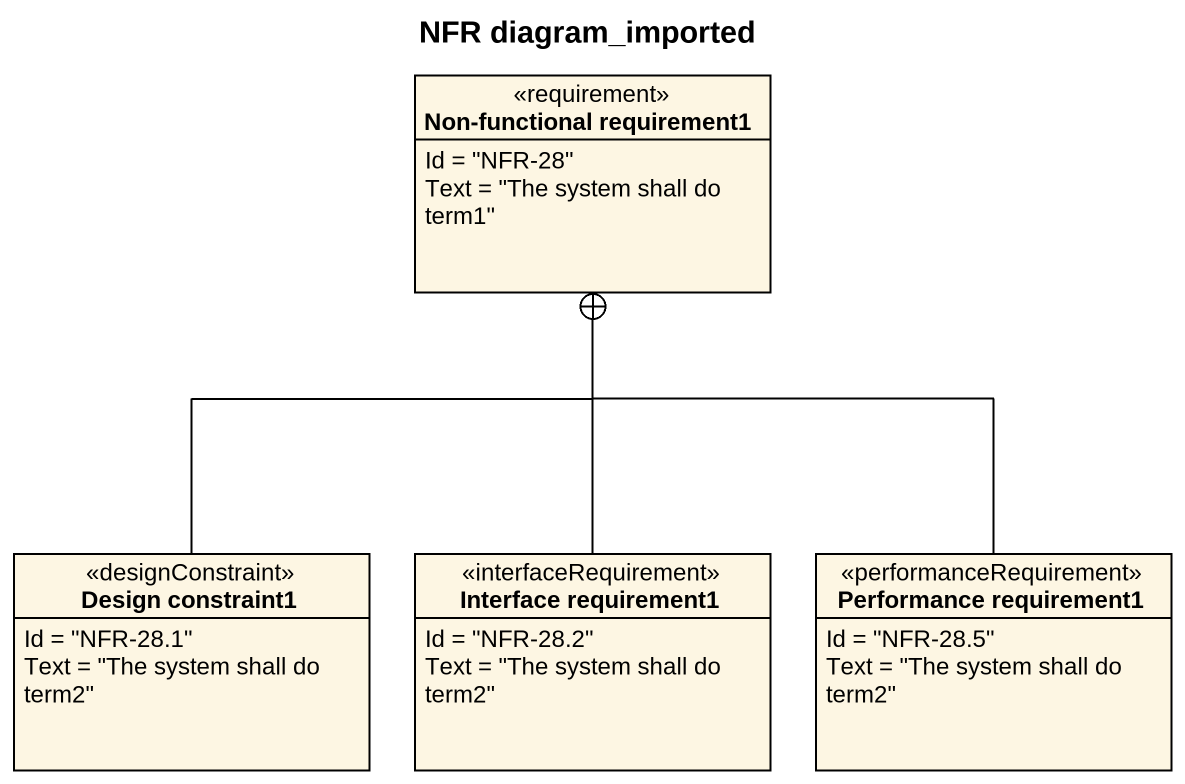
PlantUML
@startuml
title NFR diagram_imported
hide circle
hide empty members
class "Non-functional requirement1" as Non_functional_requirement1 <<requirement>> {
  Id = "NFR-28"
  Text = "The system shall do term1"
}
class "Design constraint1" as Design_constraint1 <<designConstraint>> {
  Id = "NFR-28.1"
  Text = "The system shall do term2"
}
class "Interface requirement1" as Interface_requirement1 <<interfaceRequirement>> {
  Id = "NFR-28.2"
  Text = "The system shall do term2"
}
class "Performance requirement1" as Performance_requirement1 <<performanceRequirement>> {
  Id = "NFR-28.5"
  Text = "The system shall do term2"
}
Design_constraint1 -up-+ Non_functional_requirement1
Interface_requirement1 -up-+ Non_functional_requirement1
Performance_requirement1 -up-+ Non_functional_requirement1
@enduml
